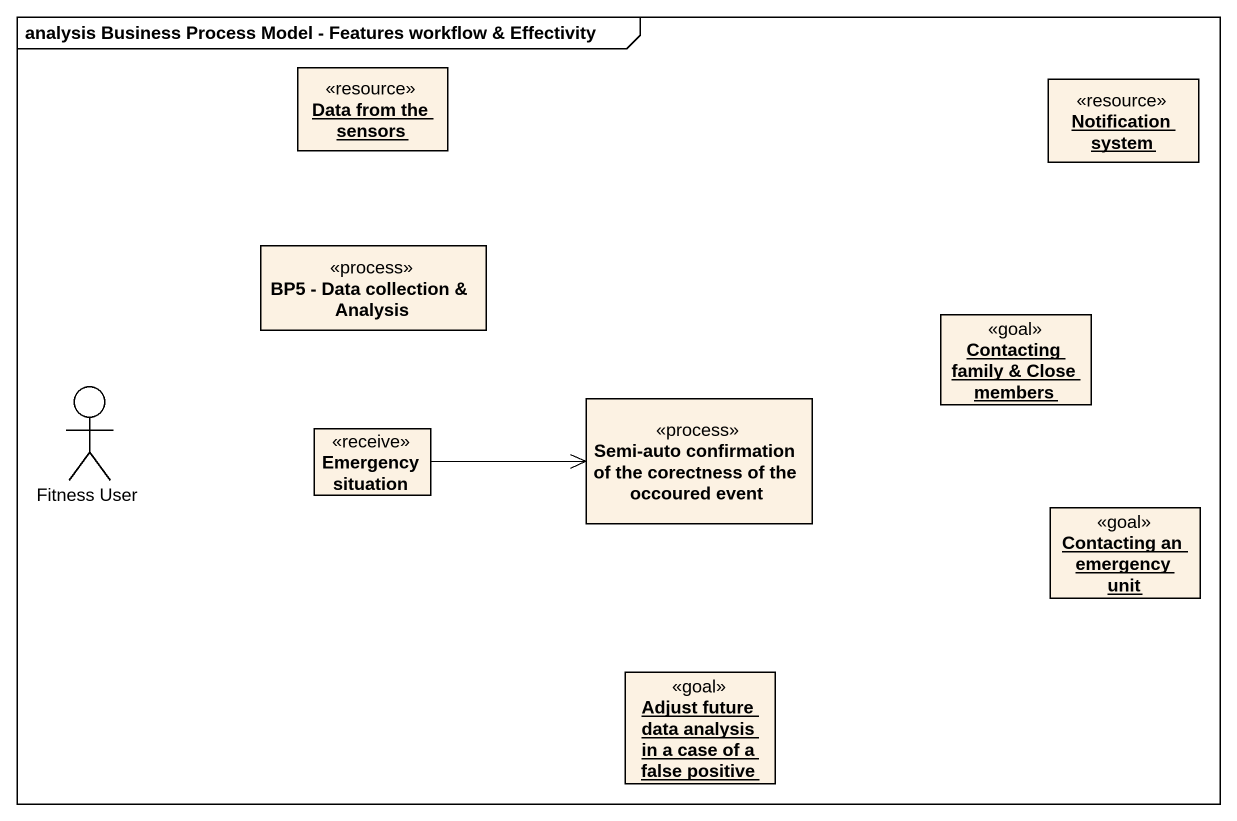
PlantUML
@startuml
mainframe analysis Business Process Model - Features workflow & Effectivity
allowmixing
hide circle
hide empty members
object "Data from the sensors" as Data_from_the_sensors <<resource>>
object "Notification system" as Notification_system <<resource>>
class "BP5 - Data collection & Analysis" as BP5_Data_collection_Analysis <<process>>
object "Contacting family & Close members" as Contacting_family_Close <<goal>>
actor "Fitness User" as Fitness_User
class "Emergency situation" as Emergency_situation <<receive>>
class "Semi-auto confirmation of the corectness of the occoured event" as Semi_auto_confirmation_of <<process>>
object "Contacting an emergency unit" as Contacting_an_emergency_unit <<goal>>
object "Adjust future data analysis in a case of a false positive" as Adjust_future_data_analysis <<goal>>
Emergency_situation -right-> Semi_auto_confirmation_of
@enduml
